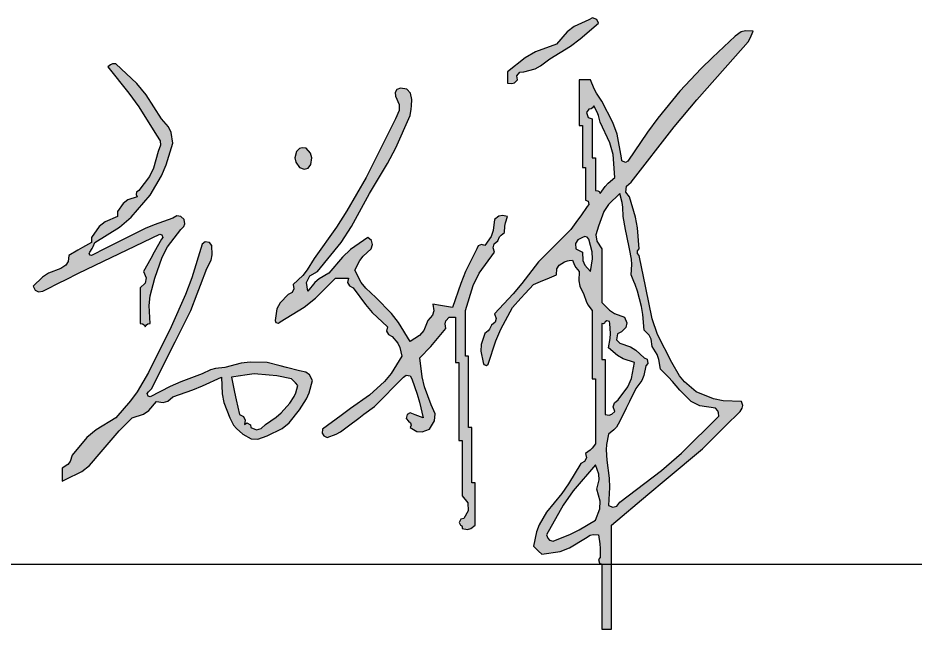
# Model space of a CAD drawing. Extents: x 4830845 to 5141198, y -443067 to -268177.
# Drawn here: x 4931149 to 4932070, y -346647 to -346020 of the extents above; entities that cross this region are included whole.
import ezdxf
from ezdxf.enums import TextEntityAlignment as Align

# ---------------------------------------------------------------- set-up
doc = ezdxf.new("R2010")
doc.units = 0
doc.header["$LTSCALE"] = 1000
doc.header["$MEASUREMENT"] = 0
doc.layers.get('0').update_dxf_attribs({"linetype": 'CONTINUOUS'})
doc.styles.add('sceie', font='sceie.shx', dxfattribs={"width": 0.7, "bigfont": 'sceic.shx'})

# ---------------------------------------------------------------- blocks, each defined once
blk = doc.blocks.new('高苏华')
h = blk.add_hatch(color=256)
h.dxf.hatch_style = 1
h.paths.add_polyline_path([(6.7509, 0.38954), (6.74921, 0.41119), (6.74716, 0.4221), (6.74089, 0.44289), (6.73725, 0.44771), (6.73795, 0.454), (6.74256, 0.4579), (6.78685, 0.51463), (6.8099, 0.54236), (6.85759, 0.59626), (6.86271, 0.60211), (6.86484, 0.60566), (6.86759, 0.61294), (6.86, 0.61339), (6.85556, 0.61218), (6.84926, 0.60793), (6.8259, 0.58597), (6.81454, 0.57461), (6.79257, 0.55125), (6.76993, 0.52359), (6.75922, 0.5092), (6.73923, 0.47957), (6.73666, 0.47804), (6.73288, 0.47994), (6.73256, 0.4829), (6.72811, 0.50717), (6.72393, 0.51936), (6.71255, 0.54125), (6.70715, 0.54948), (6.70478, 0.55388), (6.70088, 0.56292), (6.69622, 0.56292), (6.69388, 0.56292), (6.68921, 0.56292), (6.68921, 0.54425), (6.68921, 0.53492), (6.68921, 0.51624), (6.69055, 0.51624), (6.69122, 0.51624), (6.69255, 0.51624), (6.69255, 0.49891), (6.69255, 0.49024), (6.69255, 0.4729), (6.69388, 0.4729), (6.69455, 0.4729), (6.69588, 0.4729), (6.69588, 0.45956), (6.69588, 0.45289), (6.69588, 0.43956), (6.69842, 0.43849), (6.69928, 0.43502), (6.69755, 0.43289), (6.69087, 0.42356), (6.68754, 0.41889), (6.68088, 0.40955), (6.66754, 0.39621), (6.66087, 0.38954), (6.64754, 0.37621), (6.63051, 0.35408), (6.62147, 0.34337), (6.60253, 0.32286), (6.60413, 0.31828), (6.60298, 0.31423), (6.59919, 0.31119), (6.59739, 0.30732), (6.59591, 0.30546), (6.59252, 0.30286), (6.58869, 0.29146), (6.58831, 0.2846), (6.59086, 0.27285), (6.59138, 0.2708), (6.59422, 0.26986), (6.59586, 0.27118), (6.60367, 0.29534), (6.60876, 0.30721), (6.62086, 0.32953), (6.62944, 0.33895), (6.63378, 0.34362), (6.64254, 0.35287), (6.65184, 0.35695), (6.65651, 0.35895), (6.66588, 0.36287), (6.66644, 0.36914), (6.66883, 0.37295), (6.67421, 0.37621), (6.67739, 0.37741), (6.67915, 0.37777), (6.68255, 0.37788), (6.68448, 0.37286), (6.68587, 0.37042), (6.68921, 0.36621), (6.68877, 0.35667), (6.6899, 0.35138), (6.69422, 0.34287), (6.69653, 0.33578), (6.69827, 0.3323), (6.70255, 0.3262), (6.70255, 0.29819), (6.70255, 0.28418), (6.70255, 0.25618), (6.70389, 0.25618), (6.70455, 0.25618), (6.70589, 0.25618), (6.70589, 0.2295), (6.70589, 0.21617), (6.70589, 0.18949), (6.70245, 0.185), (6.70038, 0.18292), (6.69588, 0.17949), (6.69665, 0.17508), (6.69487, 0.17152), (6.69088, 0.16949), (6.67841, 0.14849), (6.67133, 0.13838), (6.65587, 0.11948), (6.64832, 0.10653), (6.64551, 0.09915), (6.64254, 0.08447), (6.64587, 0.08113), (6.64754, 0.07947), (6.65087, 0.07613), (6.66983, 0.07919), (6.67951, 0.08278), (6.69588, 0.0928), (6.70053, 0.09574), (6.70373, 0.09654), (6.70922, 0.09614), (6.71033, 0.08684), (6.71066, 0.08215), (6.71089, 0.0728), (6.70906, 0.07074), (6.70998, 0.06708), (6.71255, 0.06613), (6.71255, 0.03946), (6.71255, 0.02612), (6.71255, -0.00055), (6.71656, -0.00055), (6.71856, -0.00055), (6.72256, -0.00055), (6.72256, 0.04212), (6.72256, 0.06346), (6.72256, 0.10614), (6.75975, 0.13766), (6.77842, 0.15333), (6.81591, 0.18449), (6.83125, 0.19983), (6.83892, 0.2075), (6.85426, 0.22284), (6.85655, 0.22618), (6.85701, 0.22893), (6.85592, 0.23284), (6.83684, 0.23346), (6.82691, 0.23559), (6.80925, 0.24284), (6.79739, 0.25302), (6.79212, 0.25935), (6.78424, 0.27285), (6.76952, 0.3018), (6.76399, 0.3177), (6.75757, 0.34953), (6.7549, 0.36287), (6.75356, 0.36954), (6.7509, 0.38288), (6.74901, 0.38476), (6.74901, 0.38766)])
h.paths.add_polyline_path([(6.68588, 0.38954), (6.68553, 0.39491), (6.68775, 0.39879), (6.69255, 0.40121), (6.69513, 0.40216), (6.69738, 0.40159), (6.69922, 0.39955), (6.70262, 0.38664), (6.70299, 0.37939), (6.70088, 0.36621), (6.6952, 0.37275), (6.69319, 0.37757), (6.69255, 0.38621), (6.68988, 0.38754), (6.68855, 0.38821)], flags=16)
h.paths.add_polyline_path([(6.70737, 0.39742), (6.70645, 0.40387), (6.70922, 0.41288), (6.71471, 0.42781), (6.71948, 0.43515), (6.73089, 0.44623), (6.73322, 0.43709), (6.7339, 0.43231), (6.73423, 0.42289), (6.73689, 0.40955), (6.73823, 0.40288), (6.74089, 0.38954), (6.74297, 0.37906), (6.74331, 0.37354), (6.74256, 0.36287), (6.74523, 0.3562), (6.74656, 0.35287), (6.74923, 0.3462), (6.75312, 0.33045), (6.75447, 0.32235), (6.7559, 0.30619), (6.76112, 0.30087), (6.76311, 0.29689), (6.76423, 0.28952), (6.7693, 0.281), (6.77109, 0.27598), (6.77257, 0.26618), (6.78097, 0.2579), (6.78499, 0.25355), (6.79257, 0.24451), (6.80422, 0.23296), (6.81302, 0.22856), (6.82925, 0.22617), (6.83155, 0.22342), (6.83235, 0.22142), (6.83258, 0.21783), (6.79416, 0.18005), (6.77367, 0.16225), (6.73089, 0.12948), (6.72785, 0.12569), (6.7238, 0.12454), (6.71922, 0.12614), (6.72053, 0.14478), (6.72019, 0.15433), (6.71756, 0.17282), (6.71711, 0.1835), (6.71745, 0.18895), (6.71922, 0.1995), (6.7249, 0.20374), (6.72744, 0.20664), (6.73089, 0.21283), (6.73756, 0.22617), (6.74089, 0.23284), (6.74756, 0.24617), (6.75341, 0.25448), (6.75559, 0.25955), (6.75757, 0.26951), (6.75978, 0.27209), (6.75894, 0.27632), (6.7559, 0.27785), (6.74726, 0.28569), (6.74188, 0.28893), (6.73089, 0.29285), (6.72755, 0.29618), (6.72842, 0.30226), (6.73256, 0.30452), (6.73697, 0.3088), (6.73808, 0.31378), (6.73589, 0.31953), (6.72545, 0.32329), (6.72031, 0.32659), (6.71255, 0.33453), (6.71255, 0.35654), (6.71255, 0.36754), (6.71255, 0.38954)], flags=16)
h.paths.add_polyline_path([(6.71089, 0.44623), (6.70967, 0.4483), (6.70827, 0.44924), (6.70589, 0.44956), (6.70589, 0.4629), (6.70589, 0.46957), (6.70589, 0.4829), (6.70455, 0.4829), (6.70389, 0.4829), (6.70255, 0.4829), (6.70255, 0.49891), (6.70255, 0.50691), (6.70255, 0.52291), (6.69859, 0.52435), (6.69691, 0.52938), (6.69922, 0.53291), (6.7016, 0.53324), (6.70301, 0.53417), (6.70422, 0.53625), (6.70757, 0.5299), (6.70893, 0.52649), (6.71089, 0.51958), (6.72082, 0.49833), (6.72402, 0.48628), (6.72589, 0.4629), (6.71905, 0.4571), (6.71593, 0.45364)], flags=16)
h.paths.add_polyline_path([(6.71753, 0.31585), (6.72037, 0.3149), (6.72089, 0.31286), (6.72155, 0.30286), (6.72121, 0.29768), (6.71922, 0.28785), (6.72864, 0.28003), (6.73432, 0.27683), (6.7459, 0.27285), (6.74286, 0.2564), (6.73918, 0.24794), (6.72922, 0.23451), (6.72544, 0.23146), (6.72428, 0.22742), (6.72589, 0.22284), (6.72282, 0.21994), (6.72008, 0.21903), (6.71589, 0.2195), (6.71589, 0.24217), (6.71589, 0.25351), (6.71589, 0.27618), (6.71455, 0.27618), (6.71389, 0.27618), (6.71255, 0.27618), (6.71255, 0.29085), (6.71255, 0.29819), (6.71255, 0.31286), (6.71403, 0.31266), (6.71516, 0.31322), (6.71589, 0.31453)], flags=16)
h.paths.add_polyline_path([(6.70589, 0.16782), (6.70948, 0.15846), (6.70987, 0.15257), (6.70755, 0.14282), (6.71088, 0.13057), (6.71048, 0.12297), (6.70589, 0.11114), (6.68925, 0.1012), (6.68048, 0.09681), (6.66254, 0.08947), (6.65897, 0.09069), (6.6571, 0.09257), (6.65587, 0.09614), (6.67278, 0.12674), (6.683, 0.14139)], flags=16)
h.paths.add_polyline_path([(6.69041, 0.6051), (6.70922, 0.62127), (6.70736, 0.62506), (6.70298, 0.62652), (6.69922, 0.62461), (6.68407, 0.61764), (6.6768, 0.61219), (6.66588, 0.5996), (6.6443, 0.59165), (6.63377, 0.58568), (6.61586, 0.57126), (6.61586, 0.56659), (6.61586, 0.56426), (6.61586, 0.55959), (6.62005, 0.55911), (6.6228, 0.56003), (6.62587, 0.56292), (6.62536, 0.56716), (6.62829, 0.57082), (6.63253, 0.57126), (6.64403, 0.57445), (6.64976, 0.57731), (6.65921, 0.58459), (6.68029, 0.59767)])
h.paths.add_polyline_path([(6.50116, 0.49328), (6.51584, 0.52625), (6.51691, 0.53286), (6.51725, 0.53622), (6.5175, 0.54292), (6.51637, 0.54942), (6.51234, 0.55345), (6.50583, 0.55459), (6.50225, 0.55309), (6.50046, 0.55012), (6.50083, 0.54625), (6.50471, 0.53776), (6.50471, 0.53141), (6.50083, 0.52291), (6.48883, 0.49891), (6.48283, 0.4869), (6.47083, 0.4629), (6.45108, 0.42859), (6.44037, 0.41184), (6.41748, 0.37954), (6.41018, 0.36789), (6.40571, 0.3624), (6.39581, 0.35287), (6.39657, 0.34846), (6.39479, 0.3449), (6.3908, 0.34287), (6.38246, 0.33434), (6.37928, 0.32798), (6.37747, 0.31619), (6.37799, 0.31415), (6.38083, 0.3132), (6.38247, 0.31453), (6.40711, 0.32972), (6.41877, 0.33898), (6.43915, 0.35954), (6.44449, 0.35954), (6.44715, 0.35954), (6.45249, 0.35954), (6.45172, 0.35513), (6.4535, 0.35157), (6.45749, 0.34953), (6.46998, 0.33232), (6.47709, 0.32419), (6.4925, 0.30952), (6.49173, 0.30512), (6.49351, 0.30155), (6.4975, 0.29952), (6.5032, 0.29263), (6.50541, 0.28821), (6.5075, 0.27952), (6.49647, 0.26184), (6.48956, 0.25354), (6.47416, 0.23951), (6.45472, 0.22564), (6.44505, 0.21864), (6.42581, 0.2045), (6.4255, 0.20062), (6.42725, 0.19771), (6.43082, 0.19616), (6.44008, 0.1995), (6.4446, 0.20194), (6.45249, 0.20783), (6.46313, 0.21587), (6.46846, 0.21987), (6.47916, 0.22784), (6.49116, 0.23984), (6.49717, 0.24584), (6.50917, 0.25784), (6.51175, 0.26006), (6.51597, 0.25921), (6.5175, 0.25618), (6.52313, 0.24048), (6.52548, 0.23242), (6.52917, 0.21617), (6.52384, 0.21817), (6.52117, 0.21917), (6.51584, 0.22117), (6.51279, 0.21966), (6.51194, 0.2154), (6.51417, 0.21283), (6.51629, 0.21108), (6.51688, 0.20871), (6.51584, 0.20616), (6.52283, 0.20222), (6.52829, 0.20176), (6.53584, 0.2045), (6.54102, 0.21308), (6.5415, 0.22031), (6.53751, 0.2295), (6.53058, 0.24815), (6.52818, 0.25809), (6.52584, 0.27785), (6.53702, 0.28937), (6.54238, 0.2954), (6.55251, 0.30786), (6.55173, 0.31265), (6.55265, 0.31587), (6.55585, 0.31953), (6.55851, 0.31953), (6.55985, 0.31953), (6.56252, 0.31953), (6.56252, 0.30086), (6.56252, 0.29152), (6.56252, 0.27285), (6.56385, 0.27285), (6.56452, 0.27285), (6.56585, 0.27285), (6.56585, 0.24084), (6.56585, 0.22484), (6.56585, 0.19283), (6.56718, 0.19283), (6.56785, 0.19283), (6.56918, 0.19283), (6.56918, 0.17016), (6.56918, 0.15882), (6.56918, 0.13615), (6.57498, 0.1288), (6.57554, 0.1209), (6.57085, 0.11281), (6.56793, 0.11219), (6.56626, 0.10884), (6.56752, 0.10614), (6.56882, 0.10541), (6.56939, 0.10428), (6.56918, 0.1028), (6.57458, 0.10175), (6.57826, 0.10267), (6.58252, 0.10614), (6.58252, 0.12348), (6.58252, 0.13215), (6.58252, 0.14948), (6.58119, 0.14948), (6.58052, 0.14948), (6.57919, 0.14948), (6.57919, 0.17216), (6.57919, 0.18349), (6.57919, 0.20616), (6.57785, 0.20616), (6.57719, 0.20616), (6.57585, 0.20616), (6.57585, 0.23551), (6.57585, 0.25018), (6.57585, 0.27952), (6.57452, 0.27952), (6.57385, 0.27952), (6.57252, 0.27952), (6.57252, 0.29819), (6.57252, 0.30752), (6.57252, 0.3262), (6.58046, 0.35183), (6.58678, 0.36447), (6.60253, 0.38621), (6.60092, 0.39079), (6.60208, 0.39484), (6.60586, 0.39788), (6.60766, 0.40175), (6.60915, 0.40361), (6.61253, 0.40622), (6.61306, 0.413), (6.61375, 0.41642), (6.61586, 0.42289), (6.61047, 0.42395), (6.60679, 0.42303), (6.60253, 0.41955), (6.60104, 0.40826), (6.59883, 0.40237), (6.59252, 0.39288), (6.58918, 0.39419), (6.58571, 0.3928), (6.58419, 0.38954), (6.57279, 0.36617), (6.56775, 0.35408), (6.55918, 0.32953), (6.55118, 0.33086), (6.54718, 0.33153), (6.53918, 0.33286), (6.54013, 0.32597), (6.53877, 0.32143), (6.53418, 0.31619), (6.52981, 0.30571), (6.52545, 0.30056), (6.51584, 0.29452), (6.50406, 0.31406), (6.49686, 0.32331), (6.48083, 0.33953), (6.47026, 0.34912), (6.46564, 0.35516), (6.45916, 0.36787), (6.46414, 0.37761), (6.4677, 0.38223), (6.47583, 0.38954), (6.47743, 0.39413), (6.47628, 0.39817), (6.47249, 0.40121), (6.45468, 0.3888), (6.44639, 0.38121), (6.43248, 0.36454), (6.42263, 0.35889), (6.41801, 0.35498), (6.41081, 0.3462), (6.40964, 0.35507), (6.41302, 0.36182), (6.42081, 0.36621), (6.44497, 0.39614), (6.45582, 0.41241), (6.47416, 0.44623), (6.49276, 0.47715)])
h.paths.add_polyline_path([(6.41515, 0.48312), (6.41377, 0.4877), (6.40914, 0.4929), (6.40495, 0.49338), (6.40221, 0.49247), (6.39914, 0.48957), (6.39758, 0.48295), (6.39849, 0.47841), (6.40247, 0.4729), (6.40706, 0.47129), (6.4111, 0.47245), (6.41414, 0.47623)], flags=17)
h.paths.add_polyline_path([(6.28371, 0.41258), (6.28464, 0.41537), (6.28411, 0.41955), (6.28075, 0.42286), (6.2766, 0.42345), (6.27244, 0.42122), (6.25332, 0.41437), (6.24391, 0.41034), (6.22576, 0.40121), (6.21109, 0.39388), (6.20376, 0.39021), (6.18909, 0.38288), (6.1876, 0.38304), (6.18666, 0.38493), (6.18742, 0.38621), (6.18965, 0.39009), (6.19066, 0.3921), (6.19242, 0.39621), (6.21771, 0.41198), (6.22954, 0.42208), (6.2491, 0.44456), (6.26089, 0.46465), (6.26569, 0.47562), (6.27244, 0.49791), (6.27076, 0.50882), (6.26806, 0.51462), (6.26077, 0.52291), (6.245, 0.54769), (6.23538, 0.55936), (6.21409, 0.57959), (6.21051, 0.57936), (6.20851, 0.57856), (6.20576, 0.57626), (6.22737, 0.54947), (6.23744, 0.53537), (6.25577, 0.50624), (6.25931, 0.50055), (6.25978, 0.49585), (6.25744, 0.48957), (6.25272, 0.47231), (6.24841, 0.46369), (6.23743, 0.44956), (6.23531, 0.44781), (6.23472, 0.44543), (6.23577, 0.44289), (6.22628, 0.43971), (6.22147, 0.4361), (6.21576, 0.42789), (6.21576, 0.42589), (6.21576, 0.42489), (6.21576, 0.42289), (6.20316, 0.4174), (6.19704, 0.41243), (6.18909, 0.40121), (6.18909, 0.39921), (6.18909, 0.39821), (6.18909, 0.39621), (6.17975, 0.39088), (6.17508, 0.38821), (6.16575, 0.38288), (6.16518, 0.37661), (6.1628, 0.37279), (6.15741, 0.36954), (6.14486, 0.36457), (6.13875, 0.36062), (6.12907, 0.3512), (6.1311, 0.34722), (6.13467, 0.34544), (6.13907, 0.3462), (6.14041, 0.34687), (6.14107, 0.3472), (6.14241, 0.34787), (6.15574, 0.35454), (6.16241, 0.35787), (6.17575, 0.36454), (6.20904, 0.38064), (6.22571, 0.38864), (6.2591, 0.40455), (6.26115, 0.40403), (6.26209, 0.40119), (6.26077, 0.39955), (6.25345, 0.3862), (6.24979, 0.37953), (6.24243, 0.36621), (6.24505, 0.35993), (6.24393, 0.35432), (6.2391, 0.34953), (6.2391, 0.33486), (6.2391, 0.32753), (6.2391, 0.31286), (6.24148, 0.31254), (6.24289, 0.3116), (6.2441, 0.30952), (6.24531, 0.3116), (6.24672, 0.31254), (6.2491, 0.31286), (6.248, 0.3316), (6.24905, 0.34145), (6.2541, 0.35954), (6.26135, 0.38102), (6.26697, 0.39156), (6.28078, 0.40955)])
h.paths.add_polyline_path([(6.3129, 0.38334), (6.31245, 0.39288), (6.31008, 0.39617), (6.30576, 0.39689), (6.30245, 0.39455), (6.29182, 0.35984), (6.28545, 0.34272), (6.27077, 0.30952), (6.26144, 0.29085), (6.25677, 0.28152), (6.24743, 0.26285), (6.23587, 0.24303), (6.22909, 0.23353), (6.21409, 0.21617), (6.19383, 0.20398), (6.18434, 0.1959), (6.16908, 0.17782), (6.16696, 0.1715), (6.16456, 0.16829), (6.15908, 0.16449), (6.15908, 0.15915), (6.15908, 0.15649), (6.15908, 0.15115), (6.16041, 0.15182), (6.16108, 0.15215), (6.16241, 0.15282), (6.17901, 0.16108), (6.1869, 0.16718), (6.19909, 0.18116), (6.21108, 0.19575), (6.21744, 0.20278), (6.23076, 0.21617), (6.24219, 0.2199), (6.24793, 0.22373), (6.25577, 0.23284), (6.26267, 0.23189), (6.26721, 0.23325), (6.27244, 0.23784), (6.29279, 0.24492), (6.30283, 0.24894), (6.32245, 0.25784), (6.32297, 0.24085), (6.32473, 0.23205), (6.33079, 0.21617), (6.33483, 0.20864), (6.33767, 0.20509), (6.34413, 0.1995), (6.35293, 0.1947), (6.35977, 0.19424), (6.36913, 0.19783), (6.3845, 0.20528), (6.39183, 0.21115), (6.40247, 0.2245), (6.40956, 0.23557), (6.41235, 0.24184), (6.41581, 0.25451), (6.41265, 0.26038), (6.409, 0.26312), (6.40247, 0.26451), (6.38914, 0.26785), (6.38247, 0.26951), (6.36913, 0.27285), (6.35168, 0.27318), (6.3427, 0.27214), (6.32579, 0.26785), (6.31614, 0.26676), (6.31121, 0.26536), (6.30245, 0.26118), (6.28061, 0.25309), (6.26987, 0.24839), (6.2491, 0.23784), (6.24706, 0.23836), (6.24611, 0.2412), (6.24743, 0.24284), (6.24877, 0.24417), (6.24944, 0.24484), (6.25077, 0.24617), (6.26677, 0.27818), (6.27477, 0.29419), (6.29078, 0.3262), (6.29737, 0.34356), (6.3007, 0.35223), (6.30745, 0.36954), (6.31176, 0.37806)])
h.paths.add_polyline_path([(6.33246, 0.25784), (6.34179, 0.25918), (6.34646, 0.25985), (6.3558, 0.26118), (6.37123, 0.26013), (6.37896, 0.25913), (6.39414, 0.25618), (6.39681, 0.25351), (6.39814, 0.25218), (6.40081, 0.24951), (6.39861, 0.24176), (6.39687, 0.23792), (6.39247, 0.23117), (6.38359, 0.22136), (6.37844, 0.2169), (6.36747, 0.2095), (6.36318, 0.20509), (6.35821, 0.20398), (6.35246, 0.20616), (6.35214, 0.20913), (6.34836, 0.21102), (6.34579, 0.2095), (6.34656, 0.21391), (6.34478, 0.21747), (6.34079, 0.2195), (6.33739, 0.23482), (6.33572, 0.24249)], flags=16)
for p, q in [((6.70298, 0.62652), (6.69922, 0.62461)), ((6.70736, 0.62506), (6.70298, 0.62652)), ((6.68407, 0.61764), (6.6768, 0.61219)), ((6.69922, 0.62461), (6.68407, 0.61764)), ((6.69041, 0.6051), (6.70922, 0.62127)), ((6.70922, 0.62127), (6.70736, 0.62506)), ((6.6768, 0.61219), (6.66588, 0.5996)), ((6.84926, 0.60793), (6.8259, 0.58597)), ((6.85556, 0.61218), (6.84926, 0.60793)), ((6.86, 0.61339), (6.85556, 0.61218)), ((6.86759, 0.61294), (6.86, 0.61339)), ((6.86484, 0.60566), (6.86759, 0.61294)), ((6.66588, 0.5996), (6.6443, 0.59165)), ((6.68029, 0.59767), (6.69041, 0.6051)), ((6.85759, 0.59626), (6.86271, 0.60211)), ((6.86271, 0.60211), (6.86484, 0.60566)), ((6.6443, 0.59165), (6.63377, 0.58568)), ((6.65921, 0.58459), (6.68029, 0.59767)), ((6.8099, 0.54236), (6.85759, 0.59626)), ((6.63377, 0.58568), (6.61586, 0.57126)), ((6.64976, 0.57731), (6.65921, 0.58459)), ((6.8259, 0.58597), (6.81454, 0.57461)), ((6.20851, 0.57856), (6.20576, 0.57626)), ((6.20576, 0.57626), (6.22737, 0.54947)), ((6.21051, 0.57936), (6.20851, 0.57856)), ((6.21409, 0.57959), (6.21051, 0.57936)), ((6.23538, 0.55936), (6.21409, 0.57959)), ((6.61586, 0.57126), (6.61586, 0.56659)), ((6.62536, 0.56716), (6.62829, 0.57082)), ((6.62829, 0.57082), (6.63253, 0.57126)), ((6.63253, 0.57126), (6.64403, 0.57445)), ((6.64403, 0.57445), (6.64976, 0.57731)), ((6.81454, 0.57461), (6.79257, 0.55125)), ((6.61586, 0.56659), (6.61586, 0.56426)), ((6.61586, 0.56426), (6.61586, 0.55959)), ((6.6228, 0.56003), (6.62587, 0.56292)), ((6.62587, 0.56292), (6.62536, 0.56716)), ((6.69388, 0.56292), (6.68921, 0.56292)), ((6.68921, 0.56292), (6.68921, 0.54425)), ((6.69622, 0.56292), (6.69388, 0.56292)), ((6.70088, 0.56292), (6.69622, 0.56292)), ((6.70478, 0.55388), (6.70088, 0.56292)), ((6.245, 0.54769), (6.23538, 0.55936)), ((6.50225, 0.55309), (6.50046, 0.55012)), ((6.50583, 0.55459), (6.50225, 0.55309)), ((6.51234, 0.55345), (6.50583, 0.55459)), ((6.51637, 0.54942), (6.51234, 0.55345)), ((6.61586, 0.55959), (6.62005, 0.55911)), ((6.62005, 0.55911), (6.6228, 0.56003)), ((6.70715, 0.54948), (6.70478, 0.55388)), ((6.22737, 0.54947), (6.23744, 0.53537)), ((6.26077, 0.52291), (6.245, 0.54769)), ((6.50046, 0.55012), (6.50083, 0.54625)), ((6.50083, 0.54625), (6.50471, 0.53776)), ((6.5175, 0.54292), (6.51637, 0.54942)), ((6.68921, 0.54425), (6.68921, 0.53492)), ((6.71255, 0.54125), (6.70715, 0.54948)), ((6.79257, 0.55125), (6.76993, 0.52359)), ((6.23744, 0.53537), (6.25577, 0.50624)), ((6.50471, 0.53776), (6.50471, 0.53141)), ((6.51691, 0.53286), (6.51725, 0.53622)), ((6.51725, 0.53622), (6.5175, 0.54292)), ((6.68921, 0.53492), (6.68921, 0.51624)), ((6.70301, 0.53417), (6.7016, 0.53324)), ((6.70422, 0.53625), (6.70301, 0.53417)), ((6.70757, 0.5299), (6.70422, 0.53625)), ((6.72393, 0.51936), (6.71255, 0.54125)), ((6.78685, 0.51463), (6.8099, 0.54236)), ((6.50471, 0.53141), (6.50083, 0.52291)), ((6.50116, 0.49328), (6.51584, 0.52625)), ((6.51584, 0.52625), (6.51691, 0.53286)), ((6.69922, 0.53291), (6.69691, 0.52938)), ((6.69691, 0.52938), (6.69859, 0.52435)), ((6.7016, 0.53324), (6.69922, 0.53291)), ((6.70893, 0.52649), (6.70757, 0.5299)), ((6.71089, 0.51958), (6.70893, 0.52649)), ((6.26806, 0.51462), (6.26077, 0.52291)), ((6.50083, 0.52291), (6.48883, 0.49891)), ((6.68921, 0.51624), (6.69055, 0.51624)), ((6.69055, 0.51624), (6.69122, 0.51624)), ((6.69122, 0.51624), (6.69255, 0.51624)), ((6.69255, 0.51624), (6.69255, 0.49891)), ((6.69859, 0.52435), (6.70255, 0.52291)), ((6.70255, 0.52291), (6.70255, 0.50691)), ((6.72082, 0.49833), (6.71089, 0.51958)), ((6.72811, 0.50717), (6.72393, 0.51936)), ((6.76993, 0.52359), (6.75922, 0.5092)), ((6.25577, 0.50624), (6.25931, 0.50055)), ((6.27076, 0.50882), (6.26806, 0.51462)), ((6.27244, 0.49791), (6.27076, 0.50882)), ((6.70255, 0.50691), (6.70255, 0.49891)), ((6.73256, 0.4829), (6.72811, 0.50717)), ((6.75922, 0.5092), (6.73923, 0.47957)), ((6.74256, 0.4579), (6.78685, 0.51463)), ((6.25931, 0.50055), (6.25978, 0.49585)), ((6.26569, 0.47562), (6.27244, 0.49791)), ((6.48883, 0.49891), (6.48283, 0.4869)), ((6.69255, 0.49891), (6.69255, 0.49024)), ((6.70255, 0.49891), (6.70255, 0.4829)), ((6.72402, 0.48628), (6.72082, 0.49833)), ((6.25744, 0.48957), (6.25272, 0.47231)), ((6.25978, 0.49585), (6.25744, 0.48957)), ((6.39914, 0.48957), (6.39758, 0.48295)), ((6.40221, 0.49247), (6.39914, 0.48957)), ((6.40495, 0.49338), (6.40221, 0.49247)), ((6.40914, 0.4929), (6.40495, 0.49338)), ((6.41377, 0.4877), (6.40914, 0.4929)), ((6.49276, 0.47715), (6.50116, 0.49328)), ((6.69255, 0.49024), (6.69255, 0.4729)), ((6.39758, 0.48295), (6.39849, 0.47841)), ((6.41515, 0.48312), (6.41377, 0.4877)), ((6.41414, 0.47623), (6.41515, 0.48312)), ((6.48283, 0.4869), (6.47083, 0.4629)), ((6.70255, 0.4829), (6.70389, 0.4829)), ((6.70389, 0.4829), (6.70455, 0.4829)), ((6.70455, 0.4829), (6.70589, 0.4829)), ((6.70589, 0.4829), (6.70589, 0.46957)), ((6.72589, 0.4629), (6.72402, 0.48628)), ((6.73288, 0.47994), (6.73256, 0.4829)), ((6.73666, 0.47804), (6.73288, 0.47994)), ((6.73923, 0.47957), (6.73666, 0.47804)), ((6.25272, 0.47231), (6.24841, 0.46369)), ((6.26089, 0.46465), (6.26569, 0.47562)), ((6.39849, 0.47841), (6.40247, 0.4729)), ((6.40247, 0.4729), (6.40706, 0.47129)), ((6.40706, 0.47129), (6.4111, 0.47245)), ((6.4111, 0.47245), (6.41414, 0.47623)), ((6.47416, 0.44623), (6.49276, 0.47715)), ((6.69255, 0.4729), (6.69388, 0.4729)), ((6.69388, 0.4729), (6.69455, 0.4729)), ((6.69455, 0.4729), (6.69588, 0.4729)), ((6.69588, 0.4729), (6.69588, 0.45956)), ((6.70589, 0.46957), (6.70589, 0.4629)), ((6.24841, 0.46369), (6.23743, 0.44956)), ((6.2491, 0.44456), (6.26089, 0.46465)), ((6.47083, 0.4629), (6.45108, 0.42859)), ((6.70589, 0.4629), (6.70589, 0.44956)), ((6.71905, 0.4571), (6.72589, 0.4629)), ((6.69588, 0.45956), (6.69588, 0.45289)), ((6.69588, 0.45289), (6.69588, 0.43956)), ((6.71089, 0.44623), (6.71593, 0.45364)), ((6.71593, 0.45364), (6.71905, 0.4571)), ((6.73725, 0.44771), (6.73795, 0.454)), ((6.73795, 0.454), (6.74256, 0.4579)), ((6.23577, 0.44289), (6.22628, 0.43971)), ((6.22954, 0.42208), (6.2491, 0.44456)), ((6.23531, 0.44781), (6.23472, 0.44543)), ((6.23472, 0.44543), (6.23577, 0.44289)), ((6.23743, 0.44956), (6.23531, 0.44781)), ((6.45582, 0.41241), (6.47416, 0.44623)), ((6.70589, 0.44956), (6.70827, 0.44924)), ((6.70827, 0.44924), (6.70967, 0.4483)), ((6.70967, 0.4483), (6.71089, 0.44623)), ((6.73089, 0.44623), (6.71948, 0.43515)), ((6.73322, 0.43709), (6.73089, 0.44623)), ((6.74089, 0.44289), (6.73725, 0.44771)), ((6.74716, 0.4221), (6.74089, 0.44289)), ((6.22147, 0.4361), (6.21576, 0.42789)), ((6.22628, 0.43971), (6.22147, 0.4361)), ((6.69755, 0.43289), (6.69087, 0.42356)), ((6.69588, 0.43956), (6.69842, 0.43849)), ((6.69928, 0.43502), (6.69755, 0.43289)), ((6.69842, 0.43849), (6.69928, 0.43502)), ((6.71948, 0.43515), (6.71471, 0.42781)), ((6.7339, 0.43231), (6.73322, 0.43709)), ((6.21576, 0.42789), (6.21576, 0.42589)), ((6.21576, 0.42589), (6.21576, 0.42489)), ((6.21576, 0.42489), (6.21576, 0.42289)), ((6.2766, 0.42345), (6.27244, 0.42122)), ((6.28075, 0.42286), (6.2766, 0.42345)), ((6.45108, 0.42859), (6.44037, 0.41184)), ((6.61047, 0.42395), (6.60679, 0.42303)), ((6.61586, 0.42289), (6.61047, 0.42395)), ((6.69087, 0.42356), (6.68754, 0.41889)), ((6.71471, 0.42781), (6.70922, 0.41288)), ((6.73423, 0.42289), (6.7339, 0.43231)), ((6.20316, 0.4174), (6.19704, 0.41243)), ((6.21576, 0.42289), (6.20316, 0.4174)), ((6.21771, 0.41198), (6.22954, 0.42208)), ((6.25332, 0.41437), (6.24391, 0.41034)), ((6.27244, 0.42122), (6.25332, 0.41437)), ((6.28411, 0.41955), (6.28075, 0.42286)), ((6.28371, 0.41258), (6.28464, 0.41537)), ((6.28464, 0.41537), (6.28411, 0.41955)), ((6.60253, 0.41955), (6.60104, 0.40826)), ((6.60679, 0.42303), (6.60253, 0.41955)), ((6.61306, 0.413), (6.61375, 0.41642)), ((6.61375, 0.41642), (6.61586, 0.42289)), ((6.68754, 0.41889), (6.68088, 0.40955)), ((6.73689, 0.40955), (6.73423, 0.42289)), ((6.74921, 0.41119), (6.74716, 0.4221)), ((6.19704, 0.41243), (6.18909, 0.40121)), ((6.19242, 0.39621), (6.21771, 0.41198)), ((6.24391, 0.41034), (6.22576, 0.40121)), ((6.26697, 0.39156), (6.28078, 0.40955)), ((6.28078, 0.40955), (6.28371, 0.41258)), ((6.44037, 0.41184), (6.41748, 0.37954)), ((6.44497, 0.39614), (6.45582, 0.41241)), ((6.60104, 0.40826), (6.59883, 0.40237)), ((6.60915, 0.40361), (6.61253, 0.40622)), ((6.61253, 0.40622), (6.61306, 0.413)), ((6.68088, 0.40955), (6.66754, 0.39621)), ((6.70922, 0.41288), (6.70645, 0.40387)), ((6.73823, 0.40288), (6.73689, 0.40955)), ((6.7509, 0.38954), (6.74921, 0.41119)), ((6.18909, 0.39621), (6.17975, 0.39088)), ((6.18909, 0.40121), (6.18909, 0.39921)), ((6.18909, 0.39921), (6.18909, 0.39821)), ((6.18909, 0.39821), (6.18909, 0.39621)), ((6.19066, 0.3921), (6.19242, 0.39621)), ((6.22576, 0.40121), (6.21109, 0.39388)), ((6.22571, 0.38864), (6.2591, 0.40455)), ((6.26077, 0.39955), (6.25345, 0.3862)), ((6.2591, 0.40455), (6.26115, 0.40403)), ((6.26209, 0.40119), (6.26077, 0.39955)), ((6.26115, 0.40403), (6.26209, 0.40119)), ((6.30576, 0.39689), (6.30245, 0.39455)), ((6.31008, 0.39617), (6.30576, 0.39689)), ((6.31245, 0.39288), (6.31008, 0.39617)), ((6.42081, 0.36621), (6.44497, 0.39614)), ((6.47249, 0.40121), (6.45468, 0.3888)), ((6.47628, 0.39817), (6.47249, 0.40121)), ((6.47743, 0.39413), (6.47628, 0.39817)), ((6.59883, 0.40237), (6.59252, 0.39288)), ((6.60208, 0.39484), (6.60586, 0.39788)), ((6.60586, 0.39788), (6.60766, 0.40175)), ((6.60766, 0.40175), (6.60915, 0.40361)), ((6.66754, 0.39621), (6.66087, 0.38954)), ((6.68775, 0.39879), (6.68553, 0.39491)), ((6.69255, 0.40121), (6.68775, 0.39879)), ((6.69513, 0.40216), (6.69255, 0.40121)), ((6.69738, 0.40159), (6.69513, 0.40216)), ((6.69922, 0.39955), (6.69738, 0.40159)), ((6.70262, 0.38664), (6.69922, 0.39955)), ((6.70645, 0.40387), (6.70737, 0.39742)), ((6.70737, 0.39742), (6.71255, 0.38954)), ((6.74089, 0.38954), (6.73823, 0.40288)), ((6.17508, 0.38821), (6.16575, 0.38288)), ((6.17975, 0.39088), (6.17508, 0.38821)), ((6.18742, 0.38621), (6.18965, 0.39009)), ((6.20376, 0.39021), (6.18909, 0.38288)), ((6.18965, 0.39009), (6.19066, 0.3921)), ((6.21109, 0.39388), (6.20376, 0.39021)), ((6.20904, 0.38064), (6.22571, 0.38864)), ((6.26135, 0.38102), (6.26697, 0.39156)), ((6.30245, 0.39455), (6.29182, 0.35984)), ((6.3129, 0.38334), (6.31245, 0.39288)), ((6.45468, 0.3888), (6.44639, 0.38121)), ((6.4677, 0.38223), (6.47583, 0.38954)), ((6.47583, 0.38954), (6.47743, 0.39413)), ((6.58419, 0.38954), (6.57279, 0.36617)), ((6.58571, 0.3928), (6.58419, 0.38954)), ((6.58918, 0.39419), (6.58571, 0.3928)), ((6.59252, 0.39288), (6.58918, 0.39419)), ((6.60092, 0.39079), (6.60208, 0.39484)), ((6.60253, 0.38621), (6.60092, 0.39079)), ((6.66087, 0.38954), (6.64754, 0.37621)), ((6.68553, 0.39491), (6.68588, 0.38954)), ((6.68588, 0.38954), (6.68855, 0.38821)), ((6.68855, 0.38821), (6.68988, 0.38754)), ((6.68988, 0.38754), (6.69255, 0.38621)), ((6.70299, 0.37939), (6.70262, 0.38664)), ((6.71255, 0.38954), (6.71255, 0.36754)), ((6.74297, 0.37906), (6.74089, 0.38954)), ((6.74901, 0.38766), (6.7509, 0.38954)), ((6.74901, 0.38476), (6.74901, 0.38766)), ((6.16575, 0.38288), (6.16518, 0.37661)), ((6.17575, 0.36454), (6.20904, 0.38064)), ((6.18666, 0.38493), (6.18742, 0.38621)), ((6.1876, 0.38304), (6.18666, 0.38493)), ((6.18909, 0.38288), (6.1876, 0.38304)), ((6.24979, 0.37953), (6.24243, 0.36621)), ((6.25345, 0.3862), (6.24979, 0.37953)), ((6.2541, 0.35954), (6.26135, 0.38102)), ((6.30745, 0.36954), (6.31176, 0.37806)), ((6.31176, 0.37806), (6.3129, 0.38334)), ((6.41748, 0.37954), (6.41018, 0.36789)), ((6.44639, 0.38121), (6.43248, 0.36454)), ((6.45916, 0.36787), (6.46414, 0.37761)), ((6.46414, 0.37761), (6.4677, 0.38223)), ((6.58678, 0.36447), (6.60253, 0.38621)), ((6.67421, 0.37621), (6.67739, 0.37741)), ((6.67739, 0.37741), (6.67915, 0.37777)), ((6.67915, 0.37777), (6.68255, 0.37788)), ((6.68255, 0.37788), (6.68448, 0.37286)), ((6.69255, 0.38621), (6.69319, 0.37757)), ((6.69319, 0.37757), (6.6952, 0.37275)), ((6.70088, 0.36621), (6.70299, 0.37939)), ((6.74331, 0.37354), (6.74297, 0.37906)), ((6.7509, 0.38288), (6.74901, 0.38476)), ((6.75356, 0.36954), (6.7509, 0.38288)), ((6.15741, 0.36954), (6.14486, 0.36457)), ((6.1628, 0.37279), (6.15741, 0.36954)), ((6.16518, 0.37661), (6.1628, 0.37279)), ((6.3007, 0.35223), (6.30745, 0.36954)), ((6.64754, 0.37621), (6.63051, 0.35408)), ((6.66588, 0.36287), (6.66644, 0.36914)), ((6.66644, 0.36914), (6.66883, 0.37295)), ((6.66883, 0.37295), (6.67421, 0.37621)), ((6.68448, 0.37286), (6.68587, 0.37042)), ((6.68587, 0.37042), (6.68921, 0.36621)), ((6.6952, 0.37275), (6.70088, 0.36621)), ((6.74256, 0.36287), (6.74331, 0.37354)), ((6.7549, 0.36287), (6.75356, 0.36954)), ((6.13875, 0.36062), (6.12907, 0.3512)), ((6.14486, 0.36457), (6.13875, 0.36062)), ((6.16241, 0.35787), (6.17575, 0.36454)), ((6.24243, 0.36621), (6.24505, 0.35993)), ((6.24505, 0.35993), (6.24393, 0.35432)), ((6.24905, 0.34145), (6.2541, 0.35954)), ((6.29182, 0.35984), (6.28545, 0.34272)), ((6.40571, 0.3624), (6.39581, 0.35287)), ((6.41018, 0.36789), (6.40571, 0.3624)), ((6.40964, 0.35507), (6.41302, 0.36182)), ((6.41302, 0.36182), (6.42081, 0.36621)), ((6.41877, 0.33898), (6.43915, 0.35954)), ((6.43248, 0.36454), (6.42263, 0.35889)), ((6.43915, 0.35954), (6.44449, 0.35954)), ((6.44449, 0.35954), (6.44715, 0.35954)), ((6.44715, 0.35954), (6.45249, 0.35954)), ((6.45249, 0.35954), (6.45172, 0.35513)), ((6.46564, 0.35516), (6.45916, 0.36787)), ((6.57279, 0.36617), (6.56775, 0.35408)), ((6.58046, 0.35183), (6.58678, 0.36447)), ((6.65184, 0.35695), (6.65651, 0.35895)), ((6.65651, 0.35895), (6.66588, 0.36287)), ((6.68921, 0.36621), (6.68877, 0.35667)), ((6.71255, 0.36754), (6.71255, 0.35654)), ((6.74523, 0.3562), (6.74256, 0.36287)), ((6.75757, 0.34953), (6.7549, 0.36287)), ((6.12907, 0.3512), (6.1311, 0.34722)), ((6.14241, 0.34787), (6.15574, 0.35454)), ((6.15574, 0.35454), (6.16241, 0.35787)), ((6.24393, 0.35432), (6.2391, 0.34953)), ((6.29737, 0.34356), (6.3007, 0.35223)), ((6.39581, 0.35287), (6.39657, 0.34846)), ((6.41081, 0.3462), (6.40964, 0.35507)), ((6.41801, 0.35498), (6.41081, 0.3462)), ((6.42263, 0.35889), (6.41801, 0.35498)), ((6.45172, 0.35513), (6.4535, 0.35157)), ((6.4535, 0.35157), (6.45749, 0.34953)), ((6.47026, 0.34912), (6.46564, 0.35516)), ((6.56775, 0.35408), (6.55918, 0.32953)), ((6.57252, 0.3262), (6.58046, 0.35183)), ((6.63051, 0.35408), (6.62147, 0.34337)), ((6.63378, 0.34362), (6.64254, 0.35287)), ((6.64254, 0.35287), (6.65184, 0.35695)), ((6.68877, 0.35667), (6.6899, 0.35138)), ((6.6899, 0.35138), (6.69422, 0.34287)), ((6.71255, 0.35654), (6.71255, 0.33453)), ((6.74656, 0.35287), (6.74523, 0.3562)), ((6.74923, 0.3462), (6.74656, 0.35287)), ((6.1311, 0.34722), (6.13467, 0.34544)), ((6.13467, 0.34544), (6.13907, 0.3462)), ((6.13907, 0.3462), (6.14041, 0.34687)), ((6.14041, 0.34687), (6.14107, 0.3472)), ((6.14107, 0.3472), (6.14241, 0.34787)), ((6.2391, 0.34953), (6.2391, 0.33486)), ((6.248, 0.3316), (6.24905, 0.34145)), ((6.28545, 0.34272), (6.27077, 0.30952)), ((6.29078, 0.3262), (6.29737, 0.34356)), ((6.3908, 0.34287), (6.38246, 0.33434)), ((6.39479, 0.3449), (6.3908, 0.34287)), ((6.39657, 0.34846), (6.39479, 0.3449)), ((6.45749, 0.34953), (6.46998, 0.33232)), ((6.48083, 0.33953), (6.47026, 0.34912)), ((6.62147, 0.34337), (6.60253, 0.32286)), ((6.62944, 0.33895), (6.63378, 0.34362)), ((6.69422, 0.34287), (6.69653, 0.33578)), ((6.75312, 0.33045), (6.74923, 0.3462)), ((6.76399, 0.3177), (6.75757, 0.34953)), ((6.2391, 0.33486), (6.2391, 0.32753)), ((6.2491, 0.31286), (6.248, 0.3316)), ((6.38246, 0.33434), (6.37928, 0.32798)), ((6.40711, 0.32972), (6.41877, 0.33898)), ((6.46998, 0.33232), (6.47709, 0.32419)), ((6.49686, 0.32331), (6.48083, 0.33953)), ((6.54718, 0.33153), (6.53918, 0.33286)), ((6.53918, 0.33286), (6.54013, 0.32597)), ((6.55118, 0.33086), (6.54718, 0.33153)), ((6.62086, 0.32953), (6.62944, 0.33895)), ((6.69653, 0.33578), (6.69827, 0.3323)), ((6.69827, 0.3323), (6.70255, 0.3262)), ((6.71255, 0.33453), (6.72031, 0.32659)), ((6.2391, 0.32753), (6.2391, 0.31286)), ((6.27477, 0.29419), (6.29078, 0.3262)), ((6.37928, 0.32798), (6.37747, 0.31619)), ((6.38247, 0.31453), (6.40711, 0.32972)), ((6.47709, 0.32419), (6.4925, 0.30952)), ((6.50406, 0.31406), (6.49686, 0.32331)), ((6.54013, 0.32597), (6.53877, 0.32143)), ((6.55918, 0.32953), (6.55118, 0.33086)), ((6.57252, 0.30752), (6.57252, 0.3262)), ((6.60253, 0.32286), (6.60413, 0.31828)), ((6.60876, 0.30721), (6.62086, 0.32953)), ((6.70255, 0.3262), (6.70255, 0.29819)), ((6.72031, 0.32659), (6.72545, 0.32329)), ((6.72545, 0.32329), (6.73589, 0.31953)), ((6.75447, 0.32235), (6.75312, 0.33045)), ((6.7559, 0.30619), (6.75447, 0.32235)), ((6.37747, 0.31619), (6.37799, 0.31415)), ((6.37799, 0.31415), (6.38083, 0.3132)), ((6.38083, 0.3132), (6.38247, 0.31453)), ((6.51584, 0.29452), (6.50406, 0.31406)), ((6.53418, 0.31619), (6.52981, 0.30571)), ((6.53877, 0.32143), (6.53418, 0.31619)), ((6.55173, 0.31265), (6.55265, 0.31587)), ((6.55265, 0.31587), (6.55585, 0.31953)), ((6.55585, 0.31953), (6.55851, 0.31953)), ((6.55851, 0.31953), (6.55985, 0.31953)), ((6.55985, 0.31953), (6.56252, 0.31953)), ((6.56252, 0.31953), (6.56252, 0.30086)), ((6.60298, 0.31423), (6.59919, 0.31119)), ((6.60413, 0.31828), (6.60298, 0.31423)), ((6.71516, 0.31322), (6.71403, 0.31266)), ((6.71589, 0.31453), (6.71516, 0.31322)), ((6.71753, 0.31585), (6.71589, 0.31453)), ((6.72037, 0.3149), (6.71753, 0.31585)), ((6.72089, 0.31286), (6.72037, 0.3149)), ((6.73589, 0.31953), (6.73808, 0.31378)), ((6.73808, 0.31378), (6.73697, 0.3088)), ((6.76952, 0.3018), (6.76399, 0.3177)), ((6.2391, 0.31286), (6.24148, 0.31254)), ((6.24148, 0.31254), (6.24289, 0.3116)), ((6.24289, 0.3116), (6.2441, 0.30952)), ((6.2441, 0.30952), (6.24531, 0.3116)), ((6.24531, 0.3116), (6.24672, 0.31254)), ((6.24672, 0.31254), (6.2491, 0.31286)), ((6.27077, 0.30952), (6.26144, 0.29085)), ((6.4925, 0.30952), (6.49173, 0.30512)), ((6.49173, 0.30512), (6.49351, 0.30155)), ((6.52981, 0.30571), (6.52545, 0.30056)), ((6.54238, 0.2954), (6.55251, 0.30786)), ((6.55251, 0.30786), (6.55173, 0.31265)), ((6.57252, 0.29819), (6.57252, 0.30752)), ((6.59591, 0.30546), (6.59252, 0.30286)), ((6.59739, 0.30732), (6.59591, 0.30546)), ((6.59919, 0.31119), (6.59739, 0.30732)), ((6.60367, 0.29534), (6.60876, 0.30721)), ((6.71403, 0.31266), (6.71255, 0.31286)), ((6.71255, 0.31286), (6.71255, 0.29819)), ((6.72155, 0.30286), (6.72089, 0.31286)), ((6.73256, 0.30452), (6.72842, 0.30226)), ((6.73697, 0.3088), (6.73256, 0.30452)), ((6.76112, 0.30087), (6.7559, 0.30619)), ((6.49351, 0.30155), (6.4975, 0.29952)), ((6.4975, 0.29952), (6.5032, 0.29263)), ((6.52545, 0.30056), (6.51584, 0.29452)), ((6.53702, 0.28937), (6.54238, 0.2954)), ((6.56252, 0.30086), (6.56252, 0.29152)), ((6.57252, 0.27952), (6.57252, 0.29819)), ((6.59252, 0.30286), (6.58869, 0.29146)), ((6.59586, 0.27118), (6.60367, 0.29534)), ((6.70255, 0.29819), (6.70255, 0.28418)), ((6.71255, 0.29819), (6.71255, 0.29085)), ((6.71922, 0.28785), (6.72121, 0.29768)), ((6.72121, 0.29768), (6.72155, 0.30286)), ((6.72842, 0.30226), (6.72755, 0.29618)), ((6.72755, 0.29618), (6.73089, 0.29285)), ((6.76311, 0.29689), (6.76112, 0.30087)), ((6.76423, 0.28952), (6.76311, 0.29689)), ((6.78424, 0.27285), (6.76952, 0.3018)), ((6.26144, 0.29085), (6.25677, 0.28152)), ((6.26677, 0.27818), (6.27477, 0.29419)), ((6.5032, 0.29263), (6.50541, 0.28821)), ((6.50541, 0.28821), (6.5075, 0.27952)), ((6.52584, 0.27785), (6.53702, 0.28937)), ((6.56252, 0.29152), (6.56252, 0.27285)), ((6.58869, 0.29146), (6.58831, 0.2846)), ((6.71255, 0.29085), (6.71255, 0.27618)), ((6.72864, 0.28003), (6.71922, 0.28785)), ((6.73089, 0.29285), (6.74188, 0.28893)), ((6.74188, 0.28893), (6.74726, 0.28569)), ((6.74726, 0.28569), (6.7559, 0.27785)), ((6.7693, 0.281), (6.76423, 0.28952)), ((6.25677, 0.28152), (6.24743, 0.26285)), ((6.25077, 0.24617), (6.26677, 0.27818)), ((6.5075, 0.27952), (6.49647, 0.26184)), ((6.52818, 0.25809), (6.52584, 0.27785)), ((6.57385, 0.27952), (6.57252, 0.27952)), ((6.57452, 0.27952), (6.57385, 0.27952)), ((6.57585, 0.27952), (6.57452, 0.27952)), ((6.57585, 0.25018), (6.57585, 0.27952)), ((6.58831, 0.2846), (6.59086, 0.27285)), ((6.70255, 0.28418), (6.70255, 0.25618)), ((6.71255, 0.27618), (6.71389, 0.27618)), ((6.71389, 0.27618), (6.71455, 0.27618)), ((6.71455, 0.27618), (6.71589, 0.27618)), ((6.71589, 0.27618), (6.71589, 0.25351)), ((6.73432, 0.27683), (6.72864, 0.28003)), ((6.7459, 0.27285), (6.73432, 0.27683)), ((6.7559, 0.27785), (6.75894, 0.27632)), ((6.75894, 0.27632), (6.75978, 0.27209)), ((6.77109, 0.27598), (6.7693, 0.281)), ((6.32579, 0.26785), (6.31614, 0.26676)), ((6.3427, 0.27214), (6.32579, 0.26785)), ((6.35168, 0.27318), (6.3427, 0.27214)), ((6.36913, 0.27285), (6.35168, 0.27318)), ((6.38247, 0.26951), (6.36913, 0.27285)), ((6.38914, 0.26785), (6.38247, 0.26951)), ((6.40247, 0.26451), (6.38914, 0.26785)), ((6.56252, 0.27285), (6.56385, 0.27285)), ((6.56385, 0.27285), (6.56452, 0.27285)), ((6.56452, 0.27285), (6.56585, 0.27285)), ((6.56585, 0.27285), (6.56585, 0.24084)), ((6.59086, 0.27285), (6.59138, 0.2708)), ((6.59138, 0.2708), (6.59422, 0.26986)), ((6.59422, 0.26986), (6.59586, 0.27118)), ((6.74286, 0.2564), (6.7459, 0.27285)), ((6.75757, 0.26951), (6.75559, 0.25955)), ((6.75978, 0.27209), (6.75757, 0.26951)), ((6.77257, 0.26618), (6.77109, 0.27598)), ((6.79212, 0.25935), (6.78424, 0.27285)), ((6.24743, 0.26285), (6.23587, 0.24303)), ((6.30245, 0.26118), (6.28061, 0.25309)), ((6.31121, 0.26536), (6.30245, 0.26118)), ((6.30283, 0.24894), (6.32245, 0.25784)), ((6.31614, 0.26676), (6.31121, 0.26536)), ((6.32245, 0.25784), (6.32297, 0.24085)), ((6.34179, 0.25918), (6.33246, 0.25784)), ((6.33246, 0.25784), (6.33572, 0.24249)), ((6.34646, 0.25985), (6.34179, 0.25918)), ((6.3558, 0.26118), (6.34646, 0.25985)), ((6.37123, 0.26013), (6.3558, 0.26118)), ((6.37896, 0.25913), (6.37123, 0.26013)), ((6.39414, 0.25618), (6.37896, 0.25913)), ((6.409, 0.26312), (6.40247, 0.26451)), ((6.41265, 0.26038), (6.409, 0.26312)), ((6.41581, 0.25451), (6.41265, 0.26038)), ((6.49647, 0.26184), (6.48956, 0.25354)), ((6.49717, 0.24584), (6.50917, 0.25784)), ((6.50917, 0.25784), (6.51175, 0.26006)), ((6.51175, 0.26006), (6.51597, 0.25921)), ((6.51597, 0.25921), (6.5175, 0.25618)), ((6.53058, 0.24815), (6.52818, 0.25809)), ((6.75559, 0.25955), (6.75341, 0.25448)), ((6.78097, 0.2579), (6.77257, 0.26618)), ((6.78499, 0.25355), (6.78097, 0.2579)), ((6.79739, 0.25302), (6.79212, 0.25935)), ((6.28061, 0.25309), (6.26987, 0.24839)), ((6.29279, 0.24492), (6.30283, 0.24894)), ((6.39681, 0.25351), (6.39414, 0.25618)), ((6.39814, 0.25218), (6.39681, 0.25351)), ((6.40081, 0.24951), (6.39814, 0.25218)), ((6.39861, 0.24176), (6.40081, 0.24951)), ((6.41235, 0.24184), (6.41581, 0.25451)), ((6.48956, 0.25354), (6.47416, 0.23951)), ((6.5175, 0.25618), (6.52313, 0.24048)), ((6.57585, 0.23551), (6.57585, 0.25018)), ((6.70255, 0.25618), (6.70389, 0.25618)), ((6.70389, 0.25618), (6.70455, 0.25618)), ((6.70455, 0.25618), (6.70589, 0.25618)), ((6.70589, 0.25618), (6.70589, 0.2295)), ((6.71589, 0.25351), (6.71589, 0.24217)), ((6.73918, 0.24794), (6.74286, 0.2564)), ((6.75341, 0.25448), (6.74756, 0.24617)), ((6.79257, 0.24451), (6.78499, 0.25355)), ((6.80925, 0.24284), (6.79739, 0.25302)), ((6.23587, 0.24303), (6.22909, 0.23353)), ((6.24611, 0.2412), (6.24743, 0.24284)), ((6.24706, 0.23836), (6.24611, 0.2412)), ((6.24743, 0.24284), (6.24877, 0.24417)), ((6.24877, 0.24417), (6.24944, 0.24484)), ((6.26987, 0.24839), (6.2491, 0.23784)), ((6.24944, 0.24484), (6.25077, 0.24617)), ((6.27244, 0.23784), (6.29279, 0.24492)), ((6.32297, 0.24085), (6.32473, 0.23205)), ((6.33572, 0.24249), (6.33739, 0.23482)), ((6.39687, 0.23792), (6.39861, 0.24176)), ((6.40956, 0.23557), (6.41235, 0.24184)), ((6.47416, 0.23951), (6.45472, 0.22564)), ((6.47916, 0.22784), (6.49116, 0.23984)), ((6.49116, 0.23984), (6.49717, 0.24584)), ((6.52313, 0.24048), (6.52548, 0.23242)), ((6.53751, 0.2295), (6.53058, 0.24815)), ((6.56585, 0.24084), (6.56585, 0.22484)), ((6.71589, 0.24217), (6.71589, 0.2195)), ((6.72922, 0.23451), (6.73918, 0.24794)), ((6.74756, 0.24617), (6.74089, 0.23284)), ((6.80422, 0.23296), (6.79257, 0.24451)), ((6.82691, 0.23559), (6.80925, 0.24284)), ((6.22909, 0.23353), (6.21409, 0.21617)), ((6.2491, 0.23784), (6.24706, 0.23836)), ((6.24793, 0.22373), (6.25577, 0.23284)), ((6.25577, 0.23284), (6.26267, 0.23189)), ((6.26267, 0.23189), (6.26721, 0.23325)), ((6.26721, 0.23325), (6.27244, 0.23784)), ((6.32473, 0.23205), (6.33079, 0.21617)), ((6.33739, 0.23482), (6.34079, 0.2195)), ((6.38359, 0.22136), (6.39247, 0.23117)), ((6.39247, 0.23117), (6.39687, 0.23792)), ((6.40247, 0.2245), (6.40956, 0.23557)), ((6.52548, 0.23242), (6.52917, 0.21617)), ((6.57585, 0.20616), (6.57585, 0.23551)), ((6.72428, 0.22742), (6.72544, 0.23146)), ((6.72544, 0.23146), (6.72922, 0.23451)), ((6.74089, 0.23284), (6.73756, 0.22617)), ((6.81302, 0.22856), (6.80422, 0.23296)), ((6.83684, 0.23346), (6.82691, 0.23559)), ((6.85592, 0.23284), (6.83684, 0.23346)), ((6.85701, 0.22893), (6.85592, 0.23284)), ((6.24219, 0.2199), (6.24793, 0.22373)), ((6.37844, 0.2169), (6.38359, 0.22136)), ((6.39183, 0.21115), (6.40247, 0.2245)), ((6.45472, 0.22564), (6.44505, 0.21864)), ((6.46846, 0.21987), (6.47916, 0.22784)), ((6.51584, 0.22117), (6.51279, 0.21966)), ((6.52117, 0.21917), (6.51584, 0.22117)), ((6.5415, 0.22031), (6.53751, 0.2295)), ((6.56585, 0.22484), (6.56585, 0.19283)), ((6.70589, 0.2295), (6.70589, 0.21617)), ((6.72282, 0.21994), (6.72589, 0.22284)), ((6.72589, 0.22284), (6.72428, 0.22742)), ((6.73756, 0.22617), (6.73089, 0.21283)), ((6.82925, 0.22617), (6.81302, 0.22856)), ((6.83155, 0.22342), (6.82925, 0.22617)), ((6.83235, 0.22142), (6.83155, 0.22342)), ((6.83258, 0.21783), (6.83235, 0.22142)), ((6.83892, 0.2075), (6.85426, 0.22284)), ((6.85426, 0.22284), (6.85655, 0.22618)), ((6.85655, 0.22618), (6.85701, 0.22893)), ((6.21409, 0.21617), (6.19383, 0.20398)), ((6.21744, 0.20278), (6.23076, 0.21617)), ((6.23076, 0.21617), (6.24219, 0.2199)), ((6.33079, 0.21617), (6.33483, 0.20864)), ((6.34079, 0.2195), (6.34478, 0.21747)), ((6.34478, 0.21747), (6.34656, 0.21391)), ((6.34656, 0.21391), (6.34579, 0.2095)), ((6.36747, 0.2095), (6.37844, 0.2169)), ((6.44505, 0.21864), (6.42581, 0.2045)), ((6.45249, 0.20783), (6.46313, 0.21587)), ((6.46313, 0.21587), (6.46846, 0.21987)), ((6.51279, 0.21966), (6.51194, 0.2154)), ((6.51194, 0.2154), (6.51417, 0.21283)), ((6.51417, 0.21283), (6.51629, 0.21108)), ((6.52384, 0.21817), (6.52117, 0.21917)), ((6.52917, 0.21617), (6.52384, 0.21817)), ((6.53584, 0.2045), (6.54102, 0.21308)), ((6.54102, 0.21308), (6.5415, 0.22031)), ((6.70589, 0.21617), (6.70589, 0.18949)), ((6.71589, 0.2195), (6.72008, 0.21903)), ((6.72008, 0.21903), (6.72282, 0.21994)), ((6.73089, 0.21283), (6.72744, 0.20664)), ((6.79416, 0.18005), (6.83258, 0.21783)), ((6.19383, 0.20398), (6.18434, 0.1959)), ((6.21108, 0.19575), (6.21744, 0.20278)), ((6.33483, 0.20864), (6.33767, 0.20509)), ((6.33767, 0.20509), (6.34413, 0.1995)), ((6.34579, 0.2095), (6.34836, 0.21102)), ((6.34836, 0.21102), (6.35214, 0.20913)), ((6.35214, 0.20913), (6.35246, 0.20616)), ((6.35246, 0.20616), (6.35821, 0.20398)), ((6.35821, 0.20398), (6.36318, 0.20509)), ((6.36318, 0.20509), (6.36747, 0.2095)), ((6.36913, 0.19783), (6.3845, 0.20528)), ((6.3845, 0.20528), (6.39183, 0.21115)), ((6.42581, 0.2045), (6.4255, 0.20062)), ((6.4446, 0.20194), (6.45249, 0.20783)), ((6.51688, 0.20871), (6.51584, 0.20616)), ((6.51584, 0.20616), (6.52283, 0.20222)), ((6.51629, 0.21108), (6.51688, 0.20871)), ((6.52829, 0.20176), (6.53584, 0.2045)), ((6.57719, 0.20616), (6.57585, 0.20616)), ((6.57785, 0.20616), (6.57719, 0.20616)), ((6.57919, 0.20616), (6.57785, 0.20616)), ((6.57919, 0.18349), (6.57919, 0.20616)), ((6.7249, 0.20374), (6.71922, 0.1995)), ((6.72744, 0.20664), (6.7249, 0.20374)), ((6.83125, 0.19983), (6.83892, 0.2075)), ((6.18434, 0.1959), (6.16908, 0.17782)), ((6.19909, 0.18116), (6.21108, 0.19575)), ((6.34413, 0.1995), (6.35293, 0.1947)), ((6.35293, 0.1947), (6.35977, 0.19424)), ((6.35977, 0.19424), (6.36913, 0.19783)), ((6.4255, 0.20062), (6.42725, 0.19771)), ((6.42725, 0.19771), (6.43082, 0.19616)), ((6.43082, 0.19616), (6.44008, 0.1995)), ((6.44008, 0.1995), (6.4446, 0.20194)), ((6.52283, 0.20222), (6.52829, 0.20176)), ((6.71922, 0.1995), (6.71745, 0.18895)), ((6.81591, 0.18449), (6.83125, 0.19983)), ((6.56585, 0.19283), (6.56718, 0.19283)), ((6.56718, 0.19283), (6.56785, 0.19283)), ((6.56785, 0.19283), (6.56918, 0.19283)), ((6.56918, 0.19283), (6.56918, 0.17016)), ((6.70245, 0.185), (6.70038, 0.18292)), ((6.70589, 0.18949), (6.70245, 0.185)), ((6.71745, 0.18895), (6.71711, 0.1835)), ((6.77842, 0.15333), (6.81591, 0.18449)), ((6.16908, 0.17782), (6.16696, 0.1715)), ((6.1869, 0.16718), (6.19909, 0.18116)), ((6.57919, 0.17216), (6.57919, 0.18349)), ((6.69665, 0.17508), (6.69487, 0.17152)), ((6.70038, 0.18292), (6.69588, 0.17949)), ((6.69588, 0.17949), (6.69665, 0.17508)), ((6.71711, 0.1835), (6.71756, 0.17282)), ((6.77367, 0.16225), (6.79416, 0.18005)), ((6.16456, 0.16829), (6.15908, 0.16449)), ((6.16696, 0.1715), (6.16456, 0.16829)), ((6.17901, 0.16108), (6.1869, 0.16718)), ((6.56918, 0.17016), (6.56918, 0.15882)), ((6.57919, 0.14948), (6.57919, 0.17216)), ((6.69088, 0.16949), (6.67841, 0.14849)), ((6.70589, 0.16782), (6.683, 0.14139)), ((6.69487, 0.17152), (6.69088, 0.16949)), ((6.70948, 0.15846), (6.70589, 0.16782)), ((6.71756, 0.17282), (6.72019, 0.15433)), ((6.15908, 0.16449), (6.15908, 0.15915)), ((6.15908, 0.15915), (6.15908, 0.15649)), ((6.15908, 0.15649), (6.15908, 0.15115)), ((6.16241, 0.15282), (6.17901, 0.16108)), ((6.56918, 0.15882), (6.56918, 0.13615)), ((6.70987, 0.15257), (6.70948, 0.15846)), ((6.73089, 0.12948), (6.77367, 0.16225)), ((6.15908, 0.15115), (6.16041, 0.15182)), ((6.16041, 0.15182), (6.16108, 0.15215)), ((6.16108, 0.15215), (6.16241, 0.15282)), ((6.58052, 0.14948), (6.57919, 0.14948)), ((6.58119, 0.14948), (6.58052, 0.14948)), ((6.58252, 0.14948), (6.58119, 0.14948)), ((6.58252, 0.13215), (6.58252, 0.14948)), ((6.67841, 0.14849), (6.67133, 0.13838)), ((6.70755, 0.14282), (6.70987, 0.15257)), ((6.72019, 0.15433), (6.72053, 0.14478)), ((6.75975, 0.13766), (6.77842, 0.15333)), ((6.67133, 0.13838), (6.65587, 0.11948)), ((6.683, 0.14139), (6.67278, 0.12674)), ((6.71088, 0.13057), (6.70755, 0.14282)), ((6.72053, 0.14478), (6.71922, 0.12614)), ((6.56918, 0.13615), (6.57498, 0.1288)), ((6.58252, 0.12348), (6.58252, 0.13215)), ((6.71048, 0.12297), (6.71088, 0.13057)), ((6.72256, 0.10614), (6.75975, 0.13766)), ((6.72785, 0.12569), (6.73089, 0.12948)), ((6.57554, 0.1209), (6.57085, 0.11281)), ((6.57498, 0.1288), (6.57554, 0.1209)), ((6.58252, 0.10614), (6.58252, 0.12348)), ((6.67278, 0.12674), (6.65587, 0.09614)), ((6.70589, 0.11114), (6.71048, 0.12297)), ((6.71922, 0.12614), (6.7238, 0.12454)), ((6.7238, 0.12454), (6.72785, 0.12569)), ((6.56793, 0.11219), (6.56626, 0.10884)), ((6.57085, 0.11281), (6.56793, 0.11219)), ((6.65587, 0.11948), (6.64832, 0.10653)), ((6.68925, 0.1012), (6.70589, 0.11114)), ((6.56626, 0.10884), (6.56752, 0.10614)), ((6.56752, 0.10614), (6.56882, 0.10541)), ((6.56882, 0.10541), (6.56939, 0.10428)), ((6.56939, 0.10428), (6.56918, 0.1028)), ((6.56918, 0.1028), (6.57458, 0.10175)), ((6.57458, 0.10175), (6.57826, 0.10267)), ((6.57826, 0.10267), (6.58252, 0.10614)), ((6.64832, 0.10653), (6.64551, 0.09915)), ((6.72256, 0.06346), (6.72256, 0.10614)), ((6.64551, 0.09915), (6.64254, 0.08447)), ((6.65587, 0.09614), (6.6571, 0.09257)), ((6.6571, 0.09257), (6.65897, 0.09069)), ((6.66254, 0.08947), (6.68048, 0.09681)), ((6.67951, 0.08278), (6.69588, 0.0928)), ((6.68048, 0.09681), (6.68925, 0.1012)), ((6.69588, 0.0928), (6.70053, 0.09574)), ((6.70053, 0.09574), (6.70373, 0.09654)), ((6.70373, 0.09654), (6.70922, 0.09614)), ((6.70922, 0.09614), (6.71033, 0.08684)), ((6.64254, 0.08447), (6.64587, 0.08113)), ((6.65897, 0.09069), (6.66254, 0.08947)), ((6.71033, 0.08684), (6.71066, 0.08215)), ((6.64587, 0.08113), (6.64754, 0.07947)), ((6.64754, 0.07947), (6.65087, 0.07613)), ((6.65087, 0.07613), (6.66983, 0.07919)), ((6.66983, 0.07919), (6.67951, 0.08278)), ((6.71066, 0.08215), (6.71089, 0.0728)), ((6.71089, 0.0728), (6.70906, 0.07074)), ((6.70906, 0.07074), (6.70998, 0.06708)), ((6.70998, 0.06708), (6.71255, 0.06613)), ((6.71255, 0.06613), (6.71255, 0.03946)), ((6.72256, 0.04212), (6.72256, 0.06346)), ((6.71255, 0.03946), (6.71255, 0.02612)), ((6.72256, -0.00055), (6.72256, 0.04212)), ((6.71255, 0.02612), (6.71255, -0.00055)), ((6.71255, -0.00055), (6.71656, -0.00055)), ((6.71656, -0.00055), (6.71856, -0.00055)), ((6.71856, -0.00055), (6.72256, -0.00055))]:
    blk.add_line(p, q)
blk = doc.blocks.new('签名')
at = {"xscale": 1000, "yscale": 1000, "zscale": 1000}
blk.add_blockref('高苏华', (5478228.73, -515828.61), dxfattribs=at)
at = {"style": 'sceie', "width": 0.8}
for p in [(5486670.08, -514110.99), (5486631.01, -514761.59), (5486657.05, -515425.21), (5486696.12, -516075.82), (5486709.14, -516674.38)]:
    blk.add_attdef('2020.4.26', text='', height=350, dxfattribs=at).set_placement(p, align=Align.MIDDLE)

msp = doc.modelspace()

# ---------------------------------------------------------------- linework, layer by layer
msp.add_line((4928986.59, -346580.52), (4934486.59, -346580.52))

# ---------------------------------------------------------------- block references
at = {"color": 0}
msp.add_blockref('签名', (-553192.98, 169181.94), dxfattribs=at)

doc.saveas('drawing.dxf')
